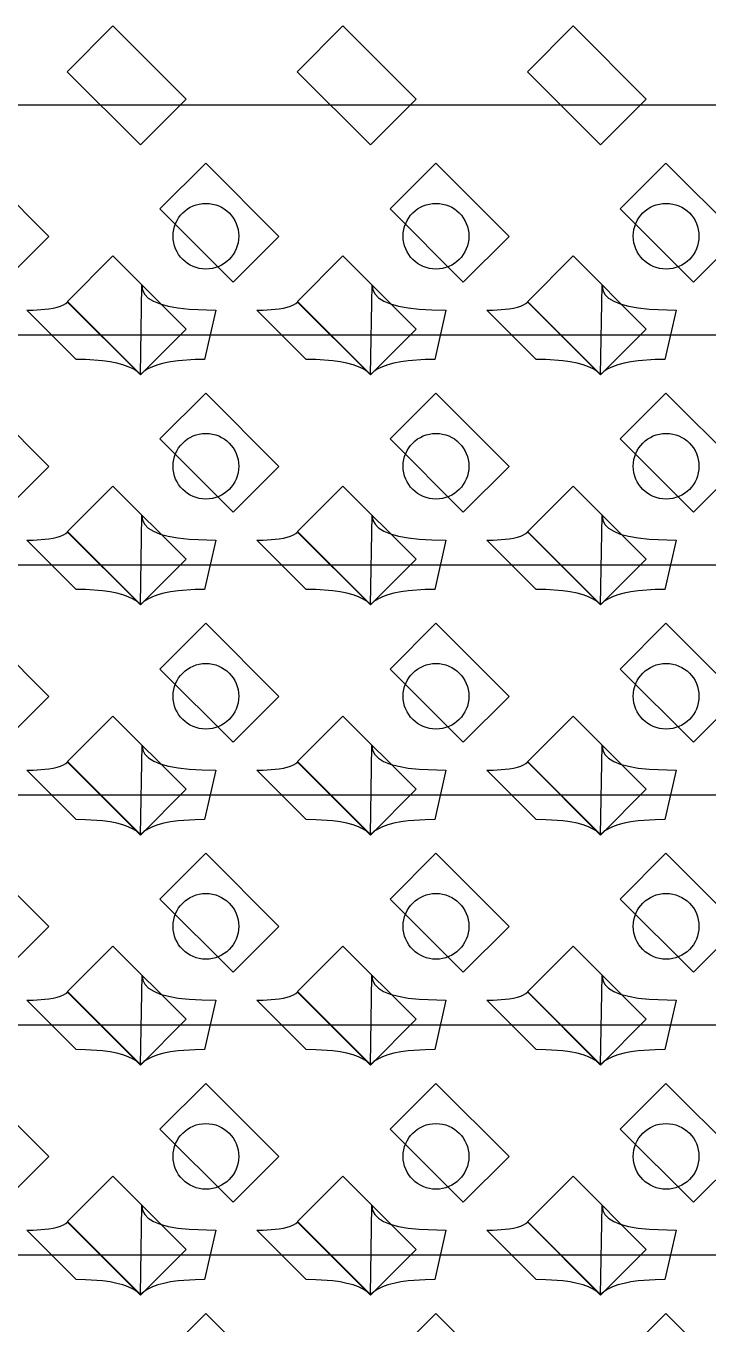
# Model space of a CAD drawing. Header units: inches. Extents: x 0.07 to 4.39, y 0.05 to 2.95.
# Drawn here: x 1.1253 to 1.3328, y 2.159 to 2.554 of the extents above; entities that cross this region are included whole.
import ezdxf

# ---------------------------------------------------------------- set-up
doc = ezdxf.new("R2010")
doc.units = ezdxf.units.IN
doc.header["$MEASUREMENT"] = 0
doc.layers.add('Top Layer', color=1, linetype='Continuous')

# ---------------------------------------------------------------- blocks, each defined once
blk = doc.blocks.new('0805_P_______________40')
at = {"layer": 'Top Layer'}
for p, q in [((-0.03937, 0.01575), (-0.01969, 0.01575)), ((-0.03937, -0.01575), (-0.03937, 0.01575)), ((-0.01969, 0.01575), (-0.01969, -0.01575)), ((0.01969, 0.01575), (0.03937, 0.01575)), ((0.01969, -0.01575), (0.01969, 0.01575)), ((0.03937, 0.01575), (0.03937, -0.01575)), ((-0.01969, -0.01575), (-0.03937, -0.01575)), ((0.03937, -0.01575), (0.01969, -0.01575))]:
    blk.add_line(p, q, dxfattribs=at)
blk = doc.blocks.new('0805_P_______________41')
at = {"layer": 'Top Layer'}
for p, q in [((-0.03937, 0.01575), (-0.01969, 0.01575)), ((-0.03937, -0.01575), (-0.03937, 0.01575)), ((-0.01969, 0.01575), (-0.01969, -0.01575)), ((0.01969, 0.01575), (0.03937, 0.01575)), ((0.01969, -0.01575), (0.01969, 0.01575)), ((0.03937, 0.01575), (0.03937, -0.01575)), ((-0.01969, -0.01575), (-0.03937, -0.01575)), ((0.03937, -0.01575), (0.01969, -0.01575))]:
    blk.add_line(p, q, dxfattribs=at)
blk = doc.blocks.new('0805_P_______________42')
at = {"layer": 'Top Layer'}
for p, q in [((-0.03937, 0.01575), (-0.01969, 0.01575)), ((-0.03937, -0.01575), (-0.03937, 0.01575)), ((-0.01969, 0.01575), (-0.01969, -0.01575)), ((0.01969, 0.01575), (0.03937, 0.01575)), ((0.01969, -0.01575), (0.01969, 0.01575)), ((0.03937, 0.01575), (0.03937, -0.01575)), ((-0.01969, -0.01575), (-0.03937, -0.01575)), ((0.03937, -0.01575), (0.01969, -0.01575))]:
    blk.add_line(p, q, dxfattribs=at)
blk = doc.blocks.new('0805_P_______________43')
at = {"layer": 'Top Layer'}
for p, q in [((-0.03937, 0.01575), (-0.01969, 0.01575)), ((-0.03937, -0.01575), (-0.03937, 0.01575)), ((-0.01969, 0.01575), (-0.01969, -0.01575)), ((0.01969, 0.01575), (0.03937, 0.01575)), ((0.01969, -0.01575), (0.01969, 0.01575)), ((0.03937, 0.01575), (0.03937, -0.01575)), ((-0.01969, -0.01575), (-0.03937, -0.01575)), ((0.03937, -0.01575), (0.01969, -0.01575))]:
    blk.add_line(p, q, dxfattribs=at)
blk = doc.blocks.new('0805_P_______________80')
at = {"layer": 'Top Layer'}
for p, q in [((-0.03937, 0.01575), (-0.01969, 0.01575)), ((-0.03937, -0.01575), (-0.03937, 0.01575)), ((-0.01969, 0.01575), (-0.01969, -0.01575)), ((0.01969, 0.01575), (0.03937, 0.01575)), ((0.01969, -0.01575), (0.01969, 0.01575)), ((0.03937, 0.01575), (0.03937, -0.01575)), ((-0.01969, -0.01575), (-0.03937, -0.01575)), ((0.03937, -0.01575), (0.01969, -0.01575))]:
    blk.add_line(p, q, dxfattribs=at)
blk = doc.blocks.new('0805_P_______________81')
at = {"layer": 'Top Layer'}
for p, q in [((-0.03937, 0.01575), (-0.01969, 0.01575)), ((-0.03937, -0.01575), (-0.03937, 0.01575)), ((-0.01969, 0.01575), (-0.01969, -0.01575)), ((0.01969, 0.01575), (0.03937, 0.01575)), ((0.01969, -0.01575), (0.01969, 0.01575)), ((0.03937, 0.01575), (0.03937, -0.01575)), ((-0.01969, -0.01575), (-0.03937, -0.01575)), ((0.03937, -0.01575), (0.01969, -0.01575))]:
    blk.add_line(p, q, dxfattribs=at)
blk = doc.blocks.new('0805_P_______________82')
at = {"layer": 'Top Layer'}
for p, q in [((-0.03937, 0.01575), (-0.01969, 0.01575)), ((-0.03937, -0.01575), (-0.03937, 0.01575)), ((-0.01969, 0.01575), (-0.01969, -0.01575)), ((0.01969, 0.01575), (0.03937, 0.01575)), ((0.01969, -0.01575), (0.01969, 0.01575)), ((0.03937, 0.01575), (0.03937, -0.01575)), ((-0.01969, -0.01575), (-0.03937, -0.01575)), ((0.03937, -0.01575), (0.01969, -0.01575))]:
    blk.add_line(p, q, dxfattribs=at)
blk = doc.blocks.new('0805_P_______________83')
at = {"layer": 'Top Layer'}
for p, q in [((-0.03937, 0.01575), (-0.01969, 0.01575)), ((-0.03937, -0.01575), (-0.03937, 0.01575)), ((-0.01969, 0.01575), (-0.01969, -0.01575)), ((0.01969, 0.01575), (0.03937, 0.01575)), ((0.01969, -0.01575), (0.01969, 0.01575)), ((0.03937, 0.01575), (0.03937, -0.01575)), ((-0.01969, -0.01575), (-0.03937, -0.01575)), ((0.03937, -0.01575), (0.01969, -0.01575))]:
    blk.add_line(p, q, dxfattribs=at)
blk = doc.blocks.new('0805_P_______________120')
at = {"layer": 'Top Layer'}
for p, q in [((-0.03937, 0.01575), (-0.01969, 0.01575)), ((-0.03937, -0.01575), (-0.03937, 0.01575)), ((-0.01969, 0.01575), (-0.01969, -0.01575)), ((0.01969, 0.01575), (0.03937, 0.01575)), ((0.01969, -0.01575), (0.01969, 0.01575)), ((0.03937, 0.01575), (0.03937, -0.01575)), ((-0.01969, -0.01575), (-0.03937, -0.01575)), ((0.03937, -0.01575), (0.01969, -0.01575))]:
    blk.add_line(p, q, dxfattribs=at)
blk = doc.blocks.new('0805_P_______________121')
at = {"layer": 'Top Layer'}
for p, q in [((-0.03937, 0.01575), (-0.01969, 0.01575)), ((-0.03937, -0.01575), (-0.03937, 0.01575)), ((-0.01969, 0.01575), (-0.01969, -0.01575)), ((0.01969, 0.01575), (0.03937, 0.01575)), ((0.01969, -0.01575), (0.01969, 0.01575)), ((0.03937, 0.01575), (0.03937, -0.01575)), ((-0.01969, -0.01575), (-0.03937, -0.01575)), ((0.03937, -0.01575), (0.01969, -0.01575))]:
    blk.add_line(p, q, dxfattribs=at)
blk = doc.blocks.new('0805_P_______________122')
at = {"layer": 'Top Layer'}
for p, q in [((-0.03937, 0.01575), (-0.01969, 0.01575)), ((-0.03937, -0.01575), (-0.03937, 0.01575)), ((-0.01969, 0.01575), (-0.01969, -0.01575)), ((0.01969, 0.01575), (0.03937, 0.01575)), ((0.01969, -0.01575), (0.01969, 0.01575)), ((0.03937, 0.01575), (0.03937, -0.01575)), ((-0.01969, -0.01575), (-0.03937, -0.01575)), ((0.03937, -0.01575), (0.01969, -0.01575))]:
    blk.add_line(p, q, dxfattribs=at)
blk = doc.blocks.new('0805_P_______________123')
at = {"layer": 'Top Layer'}
for p, q in [((-0.03937, 0.01575), (-0.01969, 0.01575)), ((-0.03937, -0.01575), (-0.03937, 0.01575)), ((-0.01969, 0.01575), (-0.01969, -0.01575)), ((0.01969, 0.01575), (0.03937, 0.01575)), ((0.01969, -0.01575), (0.01969, 0.01575)), ((0.03937, 0.01575), (0.03937, -0.01575)), ((-0.01969, -0.01575), (-0.03937, -0.01575)), ((0.03937, -0.01575), (0.01969, -0.01575))]:
    blk.add_line(p, q, dxfattribs=at)
blk = doc.blocks.new('0805_P_______________160')
at = {"layer": 'Top Layer'}
for p, q in [((-0.03937, 0.01575), (-0.01969, 0.01575)), ((-0.03937, -0.01575), (-0.03937, 0.01575)), ((-0.01969, 0.01575), (-0.01969, -0.01575)), ((0.01969, 0.01575), (0.03937, 0.01575)), ((0.01969, -0.01575), (0.01969, 0.01575)), ((0.03937, 0.01575), (0.03937, -0.01575)), ((-0.01969, -0.01575), (-0.03937, -0.01575)), ((0.03937, -0.01575), (0.01969, -0.01575))]:
    blk.add_line(p, q, dxfattribs=at)
blk = doc.blocks.new('0805_P_______________161')
at = {"layer": 'Top Layer'}
for p, q in [((-0.03937, 0.01575), (-0.01969, 0.01575)), ((-0.03937, -0.01575), (-0.03937, 0.01575)), ((-0.01969, 0.01575), (-0.01969, -0.01575)), ((0.01969, 0.01575), (0.03937, 0.01575)), ((0.01969, -0.01575), (0.01969, 0.01575)), ((0.03937, 0.01575), (0.03937, -0.01575)), ((-0.01969, -0.01575), (-0.03937, -0.01575)), ((0.03937, -0.01575), (0.01969, -0.01575))]:
    blk.add_line(p, q, dxfattribs=at)
blk = doc.blocks.new('0805_P_______________162')
at = {"layer": 'Top Layer'}
for p, q in [((-0.03937, 0.01575), (-0.01969, 0.01575)), ((-0.03937, -0.01575), (-0.03937, 0.01575)), ((-0.01969, 0.01575), (-0.01969, -0.01575)), ((0.01969, 0.01575), (0.03937, 0.01575)), ((0.01969, -0.01575), (0.01969, 0.01575)), ((0.03937, 0.01575), (0.03937, -0.01575)), ((-0.01969, -0.01575), (-0.03937, -0.01575)), ((0.03937, -0.01575), (0.01969, -0.01575))]:
    blk.add_line(p, q, dxfattribs=at)
blk = doc.blocks.new('0805_P_______________163')
at = {"layer": 'Top Layer'}
for p, q in [((-0.03937, 0.01575), (-0.01969, 0.01575)), ((-0.03937, -0.01575), (-0.03937, 0.01575)), ((-0.01969, 0.01575), (-0.01969, -0.01575)), ((0.01969, 0.01575), (0.03937, 0.01575)), ((0.01969, -0.01575), (0.01969, 0.01575)), ((0.03937, 0.01575), (0.03937, -0.01575)), ((-0.01969, -0.01575), (-0.03937, -0.01575)), ((0.03937, -0.01575), (0.01969, -0.01575))]:
    blk.add_line(p, q, dxfattribs=at)
blk = doc.blocks.new('0805_P_______________200')
at = {"layer": 'Top Layer'}
for p, q in [((-0.03937, 0.01575), (-0.01969, 0.01575)), ((-0.03937, -0.01575), (-0.03937, 0.01575)), ((-0.01969, 0.01575), (-0.01969, -0.01575)), ((0.01969, 0.01575), (0.03937, 0.01575)), ((0.01969, -0.01575), (0.01969, 0.01575)), ((0.03937, 0.01575), (0.03937, -0.01575)), ((-0.01969, -0.01575), (-0.03937, -0.01575)), ((0.03937, -0.01575), (0.01969, -0.01575))]:
    blk.add_line(p, q, dxfattribs=at)
blk = doc.blocks.new('0805_P_______________201')
at = {"layer": 'Top Layer'}
for p, q in [((-0.03937, 0.01575), (-0.01969, 0.01575)), ((-0.03937, -0.01575), (-0.03937, 0.01575)), ((-0.01969, 0.01575), (-0.01969, -0.01575)), ((0.01969, 0.01575), (0.03937, 0.01575)), ((0.01969, -0.01575), (0.01969, 0.01575)), ((0.03937, 0.01575), (0.03937, -0.01575)), ((-0.01969, -0.01575), (-0.03937, -0.01575)), ((0.03937, -0.01575), (0.01969, -0.01575))]:
    blk.add_line(p, q, dxfattribs=at)
blk = doc.blocks.new('0805_P_______________202')
at = {"layer": 'Top Layer'}
for p, q in [((-0.03937, 0.01575), (-0.01969, 0.01575)), ((-0.03937, -0.01575), (-0.03937, 0.01575)), ((-0.01969, 0.01575), (-0.01969, -0.01575)), ((0.01969, 0.01575), (0.03937, 0.01575)), ((0.01969, -0.01575), (0.01969, 0.01575)), ((0.03937, 0.01575), (0.03937, -0.01575)), ((-0.01969, -0.01575), (-0.03937, -0.01575)), ((0.03937, -0.01575), (0.01969, -0.01575))]:
    blk.add_line(p, q, dxfattribs=at)
blk = doc.blocks.new('0805_P_______________203')
at = {"layer": 'Top Layer'}
for p, q in [((-0.03937, 0.01575), (-0.01969, 0.01575)), ((-0.03937, -0.01575), (-0.03937, 0.01575)), ((-0.01969, 0.01575), (-0.01969, -0.01575)), ((0.01969, 0.01575), (0.03937, 0.01575)), ((0.01969, -0.01575), (0.01969, 0.01575)), ((0.03937, 0.01575), (0.03937, -0.01575)), ((-0.01969, -0.01575), (-0.03937, -0.01575)), ((0.03937, -0.01575), (0.01969, -0.01575))]:
    blk.add_line(p, q, dxfattribs=at)
blk = doc.blocks.new('0805_P_______________240')
at = {"layer": 'Top Layer'}
for p, q in [((-0.03937, 0.01575), (-0.01969, 0.01575)), ((-0.03937, -0.01575), (-0.03937, 0.01575)), ((-0.01969, 0.01575), (-0.01969, -0.01575)), ((0.01969, 0.01575), (0.03937, 0.01575)), ((0.01969, -0.01575), (0.01969, 0.01575)), ((0.03937, 0.01575), (0.03937, -0.01575)), ((-0.01969, -0.01575), (-0.03937, -0.01575)), ((0.03937, -0.01575), (0.01969, -0.01575))]:
    blk.add_line(p, q, dxfattribs=at)
blk = doc.blocks.new('0805_P_______________241')
at = {"layer": 'Top Layer'}
for p, q in [((-0.03937, 0.01575), (-0.01969, 0.01575)), ((-0.03937, -0.01575), (-0.03937, 0.01575)), ((-0.01969, 0.01575), (-0.01969, -0.01575)), ((0.01969, 0.01575), (0.03937, 0.01575)), ((0.01969, -0.01575), (0.01969, 0.01575)), ((0.03937, 0.01575), (0.03937, -0.01575)), ((-0.01969, -0.01575), (-0.03937, -0.01575)), ((0.03937, -0.01575), (0.01969, -0.01575))]:
    blk.add_line(p, q, dxfattribs=at)
blk = doc.blocks.new('0805_P_______________242')
at = {"layer": 'Top Layer'}
for p, q in [((-0.03937, 0.01575), (-0.01969, 0.01575)), ((-0.03937, -0.01575), (-0.03937, 0.01575)), ((-0.01969, 0.01575), (-0.01969, -0.01575)), ((0.01969, 0.01575), (0.03937, 0.01575)), ((0.01969, -0.01575), (0.01969, 0.01575)), ((0.03937, 0.01575), (0.03937, -0.01575)), ((-0.01969, -0.01575), (-0.03937, -0.01575)), ((0.03937, -0.01575), (0.01969, -0.01575))]:
    blk.add_line(p, q, dxfattribs=at)
blk = doc.blocks.new('0805_P_______________243')
at = {"layer": 'Top Layer'}
for p, q in [((-0.03937, 0.01575), (-0.01969, 0.01575)), ((-0.03937, -0.01575), (-0.03937, 0.01575)), ((-0.01969, 0.01575), (-0.01969, -0.01575)), ((0.01969, 0.01575), (0.03937, 0.01575)), ((0.01969, -0.01575), (0.01969, 0.01575)), ((0.03937, 0.01575), (0.03937, -0.01575)), ((-0.01969, -0.01575), (-0.03937, -0.01575)), ((0.03937, -0.01575), (0.01969, -0.01575))]:
    blk.add_line(p, q, dxfattribs=at)

msp = doc.modelspace()

# ---------------------------------------------------------------- linework, layer by layer
at = {"layer": 'Top Layer'}
for p, q in [((1.08588, 2.53), (1.15588, 2.53)), ((1.15588, 2.53), (1.22588, 2.53)), ((1.22588, 2.53), (1.29588, 2.53)), ((1.29588, 2.53), (1.36588, 2.53)), ((1.16005, 2.44795), (1.16051, 2.475)), ((1.16051, 2.475), (1.16071, 2.47357)), ((1.16071, 2.47357), (1.16137, 2.4723)), ((1.23005, 2.44795), (1.23059, 2.47508)), ((1.23059, 2.47508), (1.23079, 2.47364)), ((1.23079, 2.47364), (1.23144, 2.47235)), ((1.30005, 2.44795), (1.30051, 2.475)), ((1.30051, 2.475), (1.30071, 2.47357)), ((1.30071, 2.47357), (1.30137, 2.4723)), ((1.13474, 2.46842), (1.13576, 2.46875)), ((1.13576, 2.46875), (1.13664, 2.46914)), ((1.13664, 2.46914), (1.13737, 2.46957)), ((1.13737, 2.46957), (1.13795, 2.47005)), ((1.13795, 2.47005), (1.16005, 2.44795)), ((1.16137, 2.4723), (1.16248, 2.47117)), ((1.16248, 2.47117), (1.16405, 2.4702)), ((1.16405, 2.4702), (1.16607, 2.46937)), ((1.16607, 2.46937), (1.16855, 2.4687)), ((1.20474, 2.46842), (1.20576, 2.46875)), ((1.20576, 2.46875), (1.20664, 2.46914)), ((1.20664, 2.46914), (1.20737, 2.46957)), ((1.20737, 2.46957), (1.20795, 2.47005)), ((1.20795, 2.47005), (1.23005, 2.44795)), ((1.23144, 2.47235), (1.23255, 2.47122)), ((1.23255, 2.47122), (1.23411, 2.47023)), ((1.23411, 2.47023), (1.23612, 2.4694)), ((1.23612, 2.4694), (1.23859, 2.46871)), ((1.27474, 2.46842), (1.27576, 2.46875)), ((1.27576, 2.46875), (1.27664, 2.46914)), ((1.27664, 2.46914), (1.27737, 2.46957)), ((1.27737, 2.46957), (1.27795, 2.47005)), ((1.27795, 2.47005), (1.30005, 2.44795)), ((1.30137, 2.4723), (1.30248, 2.47117)), ((1.30248, 2.47117), (1.30405, 2.4702)), ((1.30405, 2.4702), (1.30607, 2.46937)), ((1.30607, 2.46937), (1.30855, 2.4687)), ((1.12551, 2.4675), (1.12741, 2.46752)), ((1.14051, 2.4525), (1.12551, 2.4675)), ((1.12741, 2.46752), (1.13225, 2.46791)), ((1.13225, 2.46791), (1.13356, 2.46814)), ((1.13356, 2.46814), (1.13474, 2.46842)), ((1.16855, 2.4687), (1.17148, 2.46817)), ((1.17148, 2.46817), (1.17487, 2.4678)), ((1.17487, 2.4678), (1.18301, 2.4675)), ((1.18301, 2.4675), (1.1796, 2.4525)), ((1.19551, 2.4675), (1.19741, 2.46753)), ((1.21051, 2.4525), (1.19551, 2.4675)), ((1.19741, 2.46753), (1.20225, 2.46791)), ((1.20225, 2.46791), (1.20356, 2.46814)), ((1.20356, 2.46814), (1.20474, 2.46842)), ((1.23859, 2.46871), (1.24151, 2.46818)), ((1.24151, 2.46818), (1.24489, 2.4678)), ((1.24489, 2.4678), (1.24872, 2.46758)), ((1.24872, 2.46758), (1.25301, 2.4675)), ((1.25301, 2.4675), (1.2496, 2.4525)), ((1.26551, 2.4675), (1.26741, 2.46753)), ((1.28051, 2.4525), (1.26551, 2.4675)), ((1.26741, 2.46753), (1.27225, 2.46791)), ((1.27225, 2.46791), (1.27356, 2.46814)), ((1.27356, 2.46814), (1.27474, 2.46842)), ((1.30855, 2.4687), (1.31148, 2.46817)), ((1.31148, 2.46817), (1.31487, 2.4678)), ((1.31487, 2.4678), (1.32301, 2.4675)), ((1.32301, 2.4675), (1.3196, 2.4525)), ((1.08588, 2.46), (1.15588, 2.46)), ((1.15588, 2.46), (1.22588, 2.46)), ((1.22588, 2.46), (1.29588, 2.46)), ((1.29588, 2.46), (1.36588, 2.46)), ((1.1434, 2.45245), (1.14051, 2.4525)), ((1.14857, 2.45209), (1.1434, 2.45245)), ((1.15084, 2.45177), (1.14857, 2.45209)), ((1.1529, 2.45136), (1.15084, 2.45177)), ((1.15475, 2.45086), (1.1529, 2.45136)), ((1.15639, 2.45027), (1.15475, 2.45086)), ((1.15782, 2.44959), (1.15639, 2.45027)), ((1.15904, 2.44882), (1.15782, 2.44959)), ((1.16229, 2.44959), (1.16107, 2.44882)), ((1.16372, 2.45027), (1.16229, 2.44959)), ((1.16536, 2.45086), (1.16372, 2.45027)), ((1.16721, 2.45136), (1.16536, 2.45086)), ((1.16927, 2.45177), (1.16721, 2.45136)), ((1.17154, 2.45209), (1.16927, 2.45177)), ((1.17671, 2.45245), (1.17154, 2.45209)), ((1.1796, 2.4525), (1.17671, 2.45245)), ((1.2134, 2.45245), (1.21051, 2.4525)), ((1.21857, 2.45209), (1.2134, 2.45245)), ((1.22084, 2.45177), (1.21857, 2.45209)), ((1.2229, 2.45136), (1.22084, 2.45177)), ((1.22475, 2.45086), (1.2229, 2.45136)), ((1.22639, 2.45027), (1.22475, 2.45086)), ((1.22782, 2.44959), (1.22639, 2.45027)), ((1.22904, 2.44882), (1.22782, 2.44959)), ((1.23229, 2.44959), (1.23107, 2.44882)), ((1.23372, 2.45027), (1.23229, 2.44959)), ((1.23536, 2.45086), (1.23372, 2.45027)), ((1.23721, 2.45136), (1.23536, 2.45086)), ((1.23927, 2.45177), (1.23721, 2.45136)), ((1.24154, 2.45209), (1.23927, 2.45177)), ((1.24671, 2.45245), (1.24154, 2.45209)), ((1.2496, 2.4525), (1.24671, 2.45245)), ((1.2834, 2.45245), (1.28051, 2.4525)), ((1.28857, 2.45209), (1.2834, 2.45245)), ((1.29084, 2.45177), (1.28857, 2.45209)), ((1.2929, 2.45136), (1.29084, 2.45177)), ((1.29475, 2.45086), (1.2929, 2.45136)), ((1.29639, 2.45027), (1.29475, 2.45086)), ((1.29782, 2.44959), (1.29639, 2.45027)), ((1.29904, 2.44882), (1.29782, 2.44959)), ((1.30229, 2.44959), (1.30107, 2.44882)), ((1.30372, 2.45027), (1.30229, 2.44959)), ((1.30536, 2.45086), (1.30372, 2.45027)), ((1.30721, 2.45136), (1.30536, 2.45086)), ((1.30927, 2.45177), (1.30721, 2.45136)), ((1.31154, 2.45209), (1.30927, 2.45177)), ((1.31671, 2.45245), (1.31154, 2.45209)), ((1.3196, 2.4525), (1.31671, 2.45245)), ((1.16005, 2.44795), (1.15904, 2.44882)), ((1.16107, 2.44882), (1.16005, 2.44795)), ((1.23005, 2.44795), (1.22904, 2.44882)), ((1.23107, 2.44882), (1.23005, 2.44795)), ((1.30005, 2.44795), (1.29904, 2.44882)), ((1.30107, 2.44882), (1.30005, 2.44795)), ((1.16005, 2.37795), (1.16051, 2.405)), ((1.16051, 2.405), (1.16071, 2.40357)), ((1.16071, 2.40357), (1.16137, 2.4023)), ((1.16137, 2.4023), (1.16248, 2.40117)), ((1.23005, 2.37795), (1.23059, 2.40508)), ((1.23059, 2.40508), (1.23079, 2.40364)), ((1.23079, 2.40364), (1.23144, 2.40235)), ((1.23144, 2.40235), (1.23255, 2.40122)), ((1.30005, 2.37795), (1.30051, 2.405)), ((1.30051, 2.405), (1.30071, 2.40357)), ((1.30071, 2.40357), (1.30137, 2.4023)), ((1.30137, 2.4023), (1.30248, 2.40117)), ((1.12741, 2.39752), (1.13225, 2.39791)), ((1.13225, 2.39791), (1.13356, 2.39814)), ((1.13356, 2.39814), (1.13474, 2.39842)), ((1.13474, 2.39842), (1.13576, 2.39875)), ((1.13576, 2.39875), (1.13664, 2.39913)), ((1.13664, 2.39913), (1.13737, 2.39957)), ((1.13737, 2.39957), (1.13795, 2.40006)), ((1.13795, 2.40006), (1.16005, 2.37795)), ((1.16248, 2.40117), (1.16405, 2.4002)), ((1.16405, 2.4002), (1.16607, 2.39937)), ((1.16607, 2.39937), (1.16855, 2.3987)), ((1.16855, 2.3987), (1.17148, 2.39817)), ((1.17148, 2.39817), (1.17487, 2.3978)), ((1.17487, 2.3978), (1.18301, 2.3975)), ((1.19741, 2.39752), (1.20225, 2.39791)), ((1.20225, 2.39791), (1.20356, 2.39814)), ((1.20356, 2.39814), (1.20474, 2.39842)), ((1.20474, 2.39842), (1.20576, 2.39875)), ((1.20576, 2.39875), (1.20664, 2.39913)), ((1.20664, 2.39913), (1.20737, 2.39957)), ((1.20737, 2.39957), (1.20795, 2.40006)), ((1.20795, 2.40006), (1.23005, 2.37795)), ((1.23255, 2.40122), (1.23411, 2.40023)), ((1.23411, 2.40023), (1.23612, 2.3994)), ((1.23612, 2.3994), (1.23859, 2.39871)), ((1.23859, 2.39871), (1.24151, 2.39818)), ((1.24151, 2.39818), (1.24489, 2.3978)), ((1.24489, 2.3978), (1.24872, 2.39758)), ((1.26741, 2.39753), (1.27225, 2.39791)), ((1.27225, 2.39791), (1.27356, 2.39814)), ((1.27356, 2.39814), (1.27474, 2.39842)), ((1.27474, 2.39842), (1.27576, 2.39875)), ((1.27576, 2.39875), (1.27664, 2.39913)), ((1.27664, 2.39913), (1.27737, 2.39957)), ((1.27737, 2.39957), (1.27795, 2.40006)), ((1.27795, 2.40006), (1.30005, 2.37795)), ((1.30248, 2.40117), (1.30405, 2.4002)), ((1.30405, 2.4002), (1.30607, 2.39937)), ((1.30607, 2.39937), (1.30855, 2.3987)), ((1.30855, 2.3987), (1.31148, 2.39817)), ((1.31148, 2.39817), (1.31487, 2.3978)), ((1.31487, 2.3978), (1.32301, 2.3975)), ((1.12551, 2.3975), (1.12741, 2.39752)), ((1.14051, 2.3825), (1.12551, 2.3975)), ((1.18301, 2.3975), (1.1796, 2.3825)), ((1.19551, 2.3975), (1.19741, 2.39752)), ((1.21051, 2.3825), (1.19551, 2.3975)), ((1.24872, 2.39758), (1.25301, 2.3975)), ((1.25301, 2.3975), (1.2496, 2.3825)), ((1.26551, 2.3975), (1.26741, 2.39753)), ((1.28051, 2.3825), (1.26551, 2.3975)), ((1.32301, 2.3975), (1.3196, 2.3825)), ((1.08588, 2.39), (1.15588, 2.39)), ((1.15588, 2.39), (1.22588, 2.39)), ((1.22588, 2.39), (1.29588, 2.39)), ((1.29588, 2.39), (1.36588, 2.39)), ((1.1434, 2.38245), (1.14051, 2.3825)), ((1.14857, 2.38209), (1.1434, 2.38245)), ((1.15084, 2.38177), (1.14857, 2.38209)), ((1.17154, 2.38209), (1.16927, 2.38177)), ((1.17671, 2.38245), (1.17154, 2.38209)), ((1.1796, 2.3825), (1.17671, 2.38245)), ((1.2134, 2.38245), (1.21051, 2.3825)), ((1.21857, 2.38209), (1.2134, 2.38245)), ((1.22084, 2.38177), (1.21857, 2.38209)), ((1.24154, 2.38209), (1.23927, 2.38177)), ((1.24671, 2.38245), (1.24154, 2.38209)), ((1.2496, 2.3825), (1.24671, 2.38245)), ((1.2834, 2.38245), (1.28051, 2.3825)), ((1.28857, 2.38209), (1.2834, 2.38245)), ((1.29084, 2.38177), (1.28857, 2.38209)), ((1.31154, 2.38209), (1.30927, 2.38177)), ((1.31671, 2.38245), (1.31154, 2.38209)), ((1.3196, 2.3825), (1.31671, 2.38245)), ((1.1529, 2.38136), (1.15084, 2.38177)), ((1.15475, 2.38086), (1.1529, 2.38136)), ((1.15639, 2.38027), (1.15475, 2.38086)), ((1.15782, 2.37959), (1.15639, 2.38027)), ((1.15904, 2.37882), (1.15782, 2.37959)), ((1.16005, 2.37795), (1.15904, 2.37882)), ((1.16107, 2.37882), (1.16005, 2.37795)), ((1.16229, 2.37959), (1.16107, 2.37882)), ((1.16372, 2.38027), (1.16229, 2.37959)), ((1.16536, 2.38086), (1.16372, 2.38027)), ((1.16721, 2.38136), (1.16536, 2.38086)), ((1.16927, 2.38177), (1.16721, 2.38136)), ((1.2229, 2.38136), (1.22084, 2.38177)), ((1.22475, 2.38086), (1.2229, 2.38136)), ((1.22639, 2.38027), (1.22475, 2.38086)), ((1.22782, 2.37959), (1.22639, 2.38027)), ((1.22904, 2.37882), (1.22782, 2.37959)), ((1.23005, 2.37795), (1.22904, 2.37882)), ((1.23107, 2.37882), (1.23005, 2.37795)), ((1.23229, 2.37959), (1.23107, 2.37882)), ((1.23372, 2.38027), (1.23229, 2.37959)), ((1.23536, 2.38086), (1.23372, 2.38027)), ((1.23721, 2.38136), (1.23536, 2.38086)), ((1.23927, 2.38177), (1.23721, 2.38136)), ((1.2929, 2.38136), (1.29084, 2.38177)), ((1.29475, 2.38086), (1.2929, 2.38136)), ((1.29639, 2.38027), (1.29475, 2.38086)), ((1.29782, 2.37959), (1.29639, 2.38027)), ((1.29904, 2.37882), (1.29782, 2.37959)), ((1.30005, 2.37795), (1.29904, 2.37882)), ((1.30107, 2.37882), (1.30005, 2.37795)), ((1.30229, 2.37959), (1.30107, 2.37882)), ((1.30372, 2.38027), (1.30229, 2.37959)), ((1.30536, 2.38086), (1.30372, 2.38027)), ((1.30721, 2.38136), (1.30536, 2.38086)), ((1.30927, 2.38177), (1.30721, 2.38136)), ((1.16005, 2.30795), (1.16059, 2.33508)), ((1.16059, 2.33508), (1.16079, 2.33364)), ((1.23005, 2.30795), (1.23051, 2.335)), ((1.23051, 2.335), (1.23071, 2.33357)), ((1.30005, 2.30795), (1.30051, 2.335)), ((1.30051, 2.335), (1.30071, 2.33357)), ((1.16079, 2.33364), (1.16144, 2.33235)), ((1.16144, 2.33235), (1.16255, 2.33122)), ((1.16255, 2.33122), (1.16411, 2.33023)), ((1.23071, 2.33357), (1.23137, 2.3323)), ((1.23137, 2.3323), (1.23248, 2.33117)), ((1.23248, 2.33117), (1.23405, 2.3302)), ((1.30071, 2.33357), (1.30137, 2.3323)), ((1.30137, 2.3323), (1.30248, 2.33117)), ((1.30248, 2.33117), (1.30405, 2.3302)), ((1.12551, 2.3275), (1.12741, 2.32753)), ((1.14051, 2.3125), (1.12551, 2.3275)), ((1.12741, 2.32753), (1.13225, 2.32791)), ((1.13225, 2.32791), (1.13356, 2.32814)), ((1.13356, 2.32814), (1.13474, 2.32842)), ((1.13474, 2.32842), (1.13576, 2.32875)), ((1.13576, 2.32875), (1.13664, 2.32914)), ((1.13664, 2.32914), (1.13737, 2.32957)), ((1.13737, 2.32957), (1.13795, 2.33006)), ((1.13795, 2.33006), (1.16005, 2.30795)), ((1.16411, 2.33023), (1.16612, 2.3294)), ((1.16612, 2.3294), (1.16859, 2.32871)), ((1.16859, 2.32871), (1.17151, 2.32818)), ((1.17151, 2.32818), (1.17489, 2.3278)), ((1.17489, 2.3278), (1.17872, 2.32758)), ((1.17872, 2.32758), (1.18301, 2.3275)), ((1.18301, 2.3275), (1.1796, 2.3125)), ((1.19551, 2.3275), (1.19741, 2.32753)), ((1.21051, 2.3125), (1.19551, 2.3275)), ((1.19741, 2.32753), (1.20225, 2.32791)), ((1.20225, 2.32791), (1.20356, 2.32814)), ((1.20356, 2.32814), (1.20474, 2.32842)), ((1.20474, 2.32842), (1.20576, 2.32875)), ((1.20576, 2.32875), (1.20664, 2.32914)), ((1.20664, 2.32914), (1.20737, 2.32957)), ((1.20737, 2.32957), (1.20795, 2.33006)), ((1.20795, 2.33006), (1.23005, 2.30795)), ((1.23405, 2.3302), (1.23607, 2.32937)), ((1.23607, 2.32937), (1.23855, 2.3287)), ((1.23855, 2.3287), (1.24148, 2.32817)), ((1.24148, 2.32817), (1.24487, 2.3278)), ((1.24487, 2.3278), (1.25301, 2.3275)), ((1.25301, 2.3275), (1.2496, 2.3125)), ((1.26551, 2.3275), (1.26741, 2.32753)), ((1.28051, 2.3125), (1.26551, 2.3275)), ((1.26741, 2.32753), (1.27225, 2.32791)), ((1.27225, 2.32791), (1.27356, 2.32814)), ((1.27356, 2.32814), (1.27474, 2.32842)), ((1.27474, 2.32842), (1.27576, 2.32875)), ((1.27576, 2.32875), (1.27664, 2.32914)), ((1.27664, 2.32914), (1.27737, 2.32957)), ((1.27737, 2.32957), (1.27795, 2.33006)), ((1.27795, 2.33006), (1.30005, 2.30795)), ((1.30405, 2.3302), (1.30607, 2.32937)), ((1.30607, 2.32937), (1.30855, 2.3287)), ((1.30855, 2.3287), (1.31148, 2.32817)), ((1.31148, 2.32817), (1.31487, 2.3278)), ((1.31487, 2.3278), (1.32301, 2.3275)), ((1.32301, 2.3275), (1.3196, 2.3125)), ((1.08588, 2.32), (1.15588, 2.32)), ((1.15588, 2.32), (1.22588, 2.32)), ((1.22588, 2.32), (1.29588, 2.32)), ((1.29588, 2.32), (1.43588, 2.32)), ((1.1434, 2.31245), (1.14051, 2.3125)), ((1.14857, 2.31209), (1.1434, 2.31245)), ((1.15084, 2.31177), (1.14857, 2.31209)), ((1.1529, 2.31136), (1.15084, 2.31177)), ((1.15475, 2.31086), (1.1529, 2.31136)), ((1.15639, 2.31027), (1.15475, 2.31086)), ((1.16536, 2.31086), (1.16372, 2.31027)), ((1.16721, 2.31136), (1.16536, 2.31086)), ((1.16927, 2.31177), (1.16721, 2.31136)), ((1.17154, 2.31209), (1.16927, 2.31177)), ((1.17671, 2.31245), (1.17154, 2.31209)), ((1.1796, 2.3125), (1.17671, 2.31245)), ((1.2134, 2.31245), (1.21051, 2.3125)), ((1.21857, 2.31209), (1.2134, 2.31245)), ((1.22084, 2.31177), (1.21857, 2.31209)), ((1.2229, 2.31136), (1.22084, 2.31177)), ((1.22475, 2.31086), (1.2229, 2.31136)), ((1.22639, 2.31027), (1.22475, 2.31086)), ((1.23536, 2.31086), (1.23372, 2.31027)), ((1.23721, 2.31136), (1.23536, 2.31086)), ((1.23927, 2.31177), (1.23721, 2.31136)), ((1.24154, 2.31209), (1.23927, 2.31177)), ((1.24671, 2.31245), (1.24154, 2.31209)), ((1.2496, 2.3125), (1.24671, 2.31245)), ((1.2834, 2.31245), (1.28051, 2.3125)), ((1.28857, 2.31209), (1.2834, 2.31245)), ((1.29084, 2.31177), (1.28857, 2.31209)), ((1.2929, 2.31136), (1.29084, 2.31177)), ((1.29475, 2.31086), (1.2929, 2.31136)), ((1.29639, 2.31027), (1.29475, 2.31086)), ((1.30536, 2.31086), (1.30372, 2.31027)), ((1.30721, 2.31136), (1.30536, 2.31086)), ((1.30927, 2.31177), (1.30721, 2.31136)), ((1.31154, 2.31209), (1.30927, 2.31177)), ((1.31671, 2.31245), (1.31154, 2.31209)), ((1.3196, 2.3125), (1.31671, 2.31245)), ((1.15782, 2.30959), (1.15639, 2.31027)), ((1.15904, 2.30882), (1.15782, 2.30959)), ((1.16005, 2.30795), (1.15904, 2.30882)), ((1.16107, 2.30882), (1.16005, 2.30795)), ((1.16229, 2.30959), (1.16107, 2.30882)), ((1.16372, 2.31027), (1.16229, 2.30959)), ((1.22782, 2.30959), (1.22639, 2.31027)), ((1.22904, 2.30882), (1.22782, 2.30959)), ((1.23005, 2.30795), (1.22904, 2.30882)), ((1.23107, 2.30882), (1.23005, 2.30795)), ((1.23229, 2.30959), (1.23107, 2.30882)), ((1.23372, 2.31027), (1.23229, 2.30959)), ((1.29782, 2.30959), (1.29639, 2.31027)), ((1.29904, 2.30882), (1.29782, 2.30959)), ((1.30005, 2.30795), (1.29904, 2.30882)), ((1.30107, 2.30882), (1.30005, 2.30795)), ((1.30229, 2.30959), (1.30107, 2.30882)), ((1.30372, 2.31027), (1.30229, 2.30959)), ((1.16005, 2.23795), (1.16059, 2.26508)), ((1.16059, 2.26508), (1.16079, 2.26364)), ((1.16079, 2.26364), (1.16144, 2.26235)), ((1.23005, 2.23795), (1.23051, 2.265)), ((1.23051, 2.265), (1.23071, 2.26357)), ((1.23071, 2.26357), (1.23137, 2.2623)), ((1.30005, 2.23795), (1.30051, 2.265)), ((1.30051, 2.265), (1.30071, 2.26357)), ((1.30071, 2.26357), (1.30137, 2.2623)), ((1.13664, 2.25914), (1.13737, 2.25957)), ((1.13737, 2.25957), (1.13795, 2.26005)), ((1.13795, 2.26005), (1.16005, 2.23795)), ((1.16144, 2.26235), (1.16255, 2.26122)), ((1.16255, 2.26122), (1.16411, 2.26023)), ((1.16411, 2.26023), (1.16612, 2.2594)), ((1.16612, 2.2594), (1.16859, 2.25871)), ((1.20664, 2.25914), (1.20737, 2.25957)), ((1.20737, 2.25957), (1.20795, 2.26005)), ((1.20795, 2.26005), (1.23005, 2.23795)), ((1.23137, 2.2623), (1.23248, 2.26117)), ((1.23248, 2.26117), (1.23405, 2.2602)), ((1.23405, 2.2602), (1.23607, 2.25937)), ((1.27664, 2.25914), (1.27737, 2.25957)), ((1.27737, 2.25957), (1.27795, 2.26005)), ((1.27795, 2.26005), (1.30005, 2.23795)), ((1.30137, 2.2623), (1.30248, 2.26117)), ((1.30248, 2.26117), (1.30405, 2.2602)), ((1.30405, 2.2602), (1.30607, 2.25937)), ((1.12551, 2.2575), (1.12741, 2.25753)), ((1.14051, 2.2425), (1.12551, 2.2575)), ((1.12741, 2.25753), (1.13225, 2.25791)), ((1.13225, 2.25791), (1.13356, 2.25814)), ((1.13356, 2.25814), (1.13474, 2.25842)), ((1.13474, 2.25842), (1.13576, 2.25875)), ((1.13576, 2.25875), (1.13664, 2.25914)), ((1.16859, 2.25871), (1.17151, 2.25818)), ((1.17151, 2.25818), (1.17489, 2.2578)), ((1.17489, 2.2578), (1.17872, 2.25758)), ((1.17872, 2.25758), (1.18301, 2.2575)), ((1.18301, 2.2575), (1.1796, 2.2425)), ((1.19551, 2.2575), (1.19741, 2.25753)), ((1.21051, 2.2425), (1.19551, 2.2575)), ((1.19741, 2.25753), (1.20225, 2.25791)), ((1.20225, 2.25791), (1.20356, 2.25814)), ((1.20356, 2.25814), (1.20474, 2.25842)), ((1.20474, 2.25842), (1.20576, 2.25875)), ((1.20576, 2.25875), (1.20664, 2.25914)), ((1.23607, 2.25937), (1.23855, 2.2587)), ((1.23855, 2.2587), (1.24148, 2.25817)), ((1.24148, 2.25817), (1.24487, 2.2578)), ((1.24487, 2.2578), (1.25301, 2.2575)), ((1.25301, 2.2575), (1.2496, 2.2425)), ((1.26551, 2.2575), (1.26741, 2.25753)), ((1.28051, 2.2425), (1.26551, 2.2575)), ((1.26741, 2.25753), (1.27225, 2.25791)), ((1.27225, 2.25791), (1.27356, 2.25814)), ((1.27356, 2.25814), (1.27474, 2.25842)), ((1.27474, 2.25842), (1.27576, 2.25875)), ((1.27576, 2.25875), (1.27664, 2.25914)), ((1.30607, 2.25937), (1.30855, 2.2587)), ((1.30855, 2.2587), (1.31148, 2.25817)), ((1.31148, 2.25817), (1.31487, 2.2578)), ((1.31487, 2.2578), (1.32301, 2.2575)), ((1.32301, 2.2575), (1.3196, 2.2425)), ((1.08588, 2.25), (1.15588, 2.25)), ((1.15588, 2.25), (1.22588, 2.25)), ((1.22588, 2.25), (1.29588, 2.25)), ((1.29588, 2.25), (1.43588, 2.25)), ((1.1434, 2.24245), (1.14051, 2.2425)), ((1.14857, 2.24209), (1.1434, 2.24245)), ((1.15084, 2.24177), (1.14857, 2.24209)), ((1.1529, 2.24136), (1.15084, 2.24177)), ((1.15475, 2.24086), (1.1529, 2.24136)), ((1.15639, 2.24027), (1.15475, 2.24086)), ((1.15782, 2.23959), (1.15639, 2.24027)), ((1.16372, 2.24027), (1.16229, 2.23959)), ((1.16536, 2.24086), (1.16372, 2.24027)), ((1.16721, 2.24136), (1.16536, 2.24086)), ((1.16927, 2.24177), (1.16721, 2.24136)), ((1.17154, 2.24209), (1.16927, 2.24177)), ((1.17671, 2.24245), (1.17154, 2.24209)), ((1.1796, 2.2425), (1.17671, 2.24245)), ((1.2134, 2.24245), (1.21051, 2.2425)), ((1.21857, 2.24209), (1.2134, 2.24245)), ((1.22084, 2.24177), (1.21857, 2.24209)), ((1.2229, 2.24136), (1.22084, 2.24177)), ((1.22475, 2.24086), (1.2229, 2.24136)), ((1.22639, 2.24027), (1.22475, 2.24086)), ((1.22782, 2.23959), (1.22639, 2.24027)), ((1.23372, 2.24027), (1.23229, 2.23959)), ((1.23536, 2.24086), (1.23372, 2.24027)), ((1.23721, 2.24136), (1.23536, 2.24086)), ((1.23927, 2.24177), (1.23721, 2.24136)), ((1.24154, 2.24209), (1.23927, 2.24177)), ((1.24671, 2.24245), (1.24154, 2.24209)), ((1.2496, 2.2425), (1.24671, 2.24245)), ((1.2834, 2.24245), (1.28051, 2.2425)), ((1.28857, 2.24209), (1.2834, 2.24245)), ((1.29084, 2.24177), (1.28857, 2.24209)), ((1.2929, 2.24136), (1.29084, 2.24177)), ((1.29475, 2.24086), (1.2929, 2.24136)), ((1.29639, 2.24027), (1.29475, 2.24086)), ((1.29782, 2.23959), (1.29639, 2.24027)), ((1.30372, 2.24027), (1.30229, 2.23959)), ((1.30536, 2.24086), (1.30372, 2.24027)), ((1.30721, 2.24136), (1.30536, 2.24086)), ((1.30927, 2.24177), (1.30721, 2.24136)), ((1.31154, 2.24209), (1.30927, 2.24177)), ((1.31671, 2.24245), (1.31154, 2.24209)), ((1.3196, 2.2425), (1.31671, 2.24245)), ((1.15904, 2.23882), (1.15782, 2.23959)), ((1.16005, 2.23795), (1.15904, 2.23882)), ((1.16107, 2.23882), (1.16005, 2.23795)), ((1.16229, 2.23959), (1.16107, 2.23882)), ((1.22904, 2.23882), (1.22782, 2.23959)), ((1.23005, 2.23795), (1.22904, 2.23882)), ((1.23107, 2.23882), (1.23005, 2.23795)), ((1.23229, 2.23959), (1.23107, 2.23882)), ((1.29904, 2.23882), (1.29782, 2.23959)), ((1.30005, 2.23795), (1.29904, 2.23882)), ((1.30107, 2.23882), (1.30005, 2.23795)), ((1.30229, 2.23959), (1.30107, 2.23882)), ((1.16005, 2.16795), (1.16051, 2.195)), ((1.16051, 2.195), (1.16071, 2.19357)), ((1.16071, 2.19357), (1.16137, 2.1923)), ((1.16137, 2.1923), (1.16248, 2.19117)), ((1.23005, 2.16795), (1.23051, 2.195)), ((1.23051, 2.195), (1.23071, 2.19357)), ((1.23071, 2.19357), (1.23137, 2.1923)), ((1.23137, 2.1923), (1.23248, 2.19117)), ((1.30005, 2.16795), (1.30051, 2.195)), ((1.30051, 2.195), (1.30071, 2.19357)), ((1.30071, 2.19357), (1.30137, 2.1923)), ((1.30137, 2.1923), (1.30248, 2.19117)), ((1.13356, 2.18814), (1.13474, 2.18842)), ((1.13474, 2.18842), (1.13576, 2.18875)), ((1.13576, 2.18875), (1.13664, 2.18914)), ((1.13664, 2.18914), (1.13737, 2.18957)), ((1.13737, 2.18957), (1.13795, 2.19006)), ((1.13795, 2.19006), (1.16005, 2.16795)), ((1.16248, 2.19117), (1.16405, 2.1902)), ((1.16405, 2.1902), (1.16607, 2.18937)), ((1.16607, 2.18937), (1.16855, 2.1887)), ((1.16855, 2.1887), (1.17148, 2.18817)), ((1.20356, 2.18814), (1.20474, 2.18842)), ((1.20474, 2.18842), (1.20576, 2.18875)), ((1.20576, 2.18875), (1.20664, 2.18914)), ((1.20664, 2.18914), (1.20737, 2.18957)), ((1.20737, 2.18957), (1.20795, 2.19006)), ((1.20795, 2.19006), (1.23005, 2.16795)), ((1.23248, 2.19117), (1.23405, 2.1902)), ((1.23405, 2.1902), (1.23607, 2.18937)), ((1.23607, 2.18937), (1.23855, 2.1887)), ((1.23855, 2.1887), (1.24148, 2.18817)), ((1.27356, 2.18814), (1.27474, 2.18842)), ((1.27474, 2.18842), (1.27576, 2.18875)), ((1.27576, 2.18875), (1.27664, 2.18914)), ((1.27664, 2.18914), (1.27737, 2.18957)), ((1.27737, 2.18957), (1.27795, 2.19006)), ((1.27795, 2.19006), (1.30005, 2.16795)), ((1.30248, 2.19117), (1.30405, 2.1902)), ((1.30405, 2.1902), (1.30607, 2.18937)), ((1.30607, 2.18937), (1.30855, 2.1887)), ((1.30855, 2.1887), (1.31148, 2.18817)), ((1.12551, 2.1875), (1.12741, 2.18753)), ((1.14051, 2.1725), (1.12551, 2.1875)), ((1.12741, 2.18753), (1.13225, 2.18791)), ((1.13225, 2.18791), (1.13356, 2.18814)), ((1.17148, 2.18817), (1.17487, 2.1878)), ((1.17487, 2.1878), (1.18301, 2.1875)), ((1.18301, 2.1875), (1.1796, 2.1725)), ((1.19551, 2.1875), (1.19741, 2.18753)), ((1.21051, 2.1725), (1.19551, 2.1875)), ((1.19741, 2.18753), (1.20225, 2.18791)), ((1.20225, 2.18791), (1.20356, 2.18814)), ((1.24148, 2.18817), (1.24487, 2.1878)), ((1.24487, 2.1878), (1.25301, 2.1875)), ((1.25301, 2.1875), (1.2496, 2.1725)), ((1.26551, 2.1875), (1.26741, 2.18753)), ((1.28051, 2.1725), (1.26551, 2.1875)), ((1.26741, 2.18753), (1.27225, 2.18791)), ((1.27225, 2.18791), (1.27356, 2.18814)), ((1.31148, 2.18817), (1.31487, 2.1878)), ((1.31487, 2.1878), (1.32301, 2.1875)), ((1.32301, 2.1875), (1.3196, 2.1725)), ((1.08588, 2.18), (1.15588, 2.18)), ((1.15588, 2.18), (1.22588, 2.18)), ((1.22588, 2.18), (1.43588, 2.18)), ((1.1434, 2.17245), (1.14051, 2.1725)), ((1.1796, 2.1725), (1.17671, 2.17245)), ((1.2134, 2.17245), (1.21051, 2.1725)), ((1.2496, 2.1725), (1.24671, 2.17245)), ((1.2834, 2.17245), (1.28051, 2.1725)), ((1.3196, 2.1725), (1.31671, 2.17245)), ((1.14857, 2.17209), (1.1434, 2.17245)), ((1.15084, 2.17177), (1.14857, 2.17209)), ((1.1529, 2.17136), (1.15084, 2.17177)), ((1.15475, 2.17086), (1.1529, 2.17136)), ((1.15639, 2.17027), (1.15475, 2.17086)), ((1.15782, 2.16959), (1.15639, 2.17027)), ((1.15904, 2.16882), (1.15782, 2.16959)), ((1.16005, 2.16795), (1.15904, 2.16882)), ((1.16107, 2.16882), (1.16005, 2.16795)), ((1.16229, 2.16959), (1.16107, 2.16882)), ((1.16372, 2.17027), (1.16229, 2.16959)), ((1.16536, 2.17086), (1.16372, 2.17027)), ((1.16721, 2.17136), (1.16536, 2.17086)), ((1.16927, 2.17177), (1.16721, 2.17136)), ((1.17154, 2.17209), (1.16927, 2.17177)), ((1.17671, 2.17245), (1.17154, 2.17209)), ((1.21857, 2.17209), (1.2134, 2.17245)), ((1.22084, 2.17177), (1.21857, 2.17209)), ((1.2229, 2.17136), (1.22084, 2.17177)), ((1.22475, 2.17086), (1.2229, 2.17136)), ((1.22639, 2.17027), (1.22475, 2.17086)), ((1.22782, 2.16959), (1.22639, 2.17027)), ((1.22904, 2.16882), (1.22782, 2.16959)), ((1.23005, 2.16795), (1.22904, 2.16882)), ((1.23107, 2.16882), (1.23005, 2.16795)), ((1.23229, 2.16959), (1.23107, 2.16882)), ((1.23372, 2.17027), (1.23229, 2.16959)), ((1.23536, 2.17086), (1.23372, 2.17027)), ((1.23721, 2.17136), (1.23536, 2.17086)), ((1.23927, 2.17177), (1.23721, 2.17136)), ((1.24154, 2.17209), (1.23927, 2.17177)), ((1.24671, 2.17245), (1.24154, 2.17209)), ((1.28857, 2.17209), (1.2834, 2.17245)), ((1.29084, 2.17177), (1.28857, 2.17209)), ((1.2929, 2.17136), (1.29084, 2.17177)), ((1.29475, 2.17086), (1.2929, 2.17136)), ((1.29639, 2.17027), (1.29475, 2.17086)), ((1.29782, 2.16959), (1.29639, 2.17027)), ((1.29904, 2.16882), (1.29782, 2.16959)), ((1.30005, 2.16795), (1.29904, 2.16882)), ((1.30107, 2.16882), (1.30005, 2.16795)), ((1.30229, 2.16959), (1.30107, 2.16882)), ((1.30372, 2.17027), (1.30229, 2.16959)), ((1.30536, 2.17086), (1.30372, 2.17027)), ((1.30721, 2.17136), (1.30536, 2.17086)), ((1.30927, 2.17177), (1.30721, 2.17136)), ((1.31154, 2.17209), (1.30927, 2.17177)), ((1.31671, 2.17245), (1.31154, 2.17209))]:
    msp.add_line(p, q, dxfattribs=at)
for centre in [(1.18, 2.49), (1.25, 2.49), (1.32, 2.49), (1.18, 2.42), (1.25, 2.42), (1.32, 2.42), (1.18, 2.35), (1.25, 2.35), (1.32, 2.35), (1.18, 2.28), (1.25, 2.28), (1.32, 2.28), (1.18, 2.21), (1.25, 2.21), (1.32, 2.21)]:
    msp.add_circle(centre, 0.01, dxfattribs=at)

# ---------------------------------------------------------------- block references
at = {"rotation": 45}
for name, p in [('0805_P_______________43', (1.135, 2.515)), ('0805_P_______________42', (1.205, 2.515)), ('0805_P_______________41', (1.275, 2.515)), ('0805_P_______________40', (1.345, 2.515)), ('0805_P_______________83', (1.135, 2.445)), ('0805_P_______________82', (1.205, 2.445)), ('0805_P_______________81', (1.275, 2.445)), ('0805_P_______________80', (1.345, 2.445)), ('0805_P_______________123', (1.135, 2.375)), ('0805_P_______________122', (1.205, 2.375)), ('0805_P_______________121', (1.275, 2.375)), ('0805_P_______________120', (1.345, 2.375)), ('0805_P_______________163', (1.135, 2.305)), ('0805_P_______________162', (1.205, 2.305)), ('0805_P_______________161', (1.275, 2.305)), ('0805_P_______________160', (1.345, 2.305)), ('0805_P_______________203', (1.135, 2.235)), ('0805_P_______________202', (1.205, 2.235)), ('0805_P_______________201', (1.275, 2.235)), ('0805_P_______________200', (1.345, 2.235)), ('0805_P_______________243', (1.135, 2.165)), ('0805_P_______________242', (1.205, 2.165)), ('0805_P_______________241', (1.275, 2.165)), ('0805_P_______________240', (1.345, 2.165))]:
    msp.add_blockref(name, p, dxfattribs=at)

doc.saveas('drawing.dxf')
